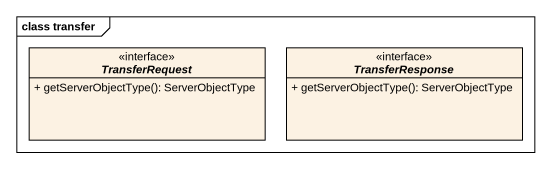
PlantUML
@startuml
mainframe class transfer
hide circle
hide empty members
skinparam classAttributeIconSize 0
interface TransferRequest <<interface>> {
  + getServerObjectType(): ServerObjectType
}
interface TransferResponse <<interface>> {
  + getServerObjectType(): ServerObjectType
}
@enduml
